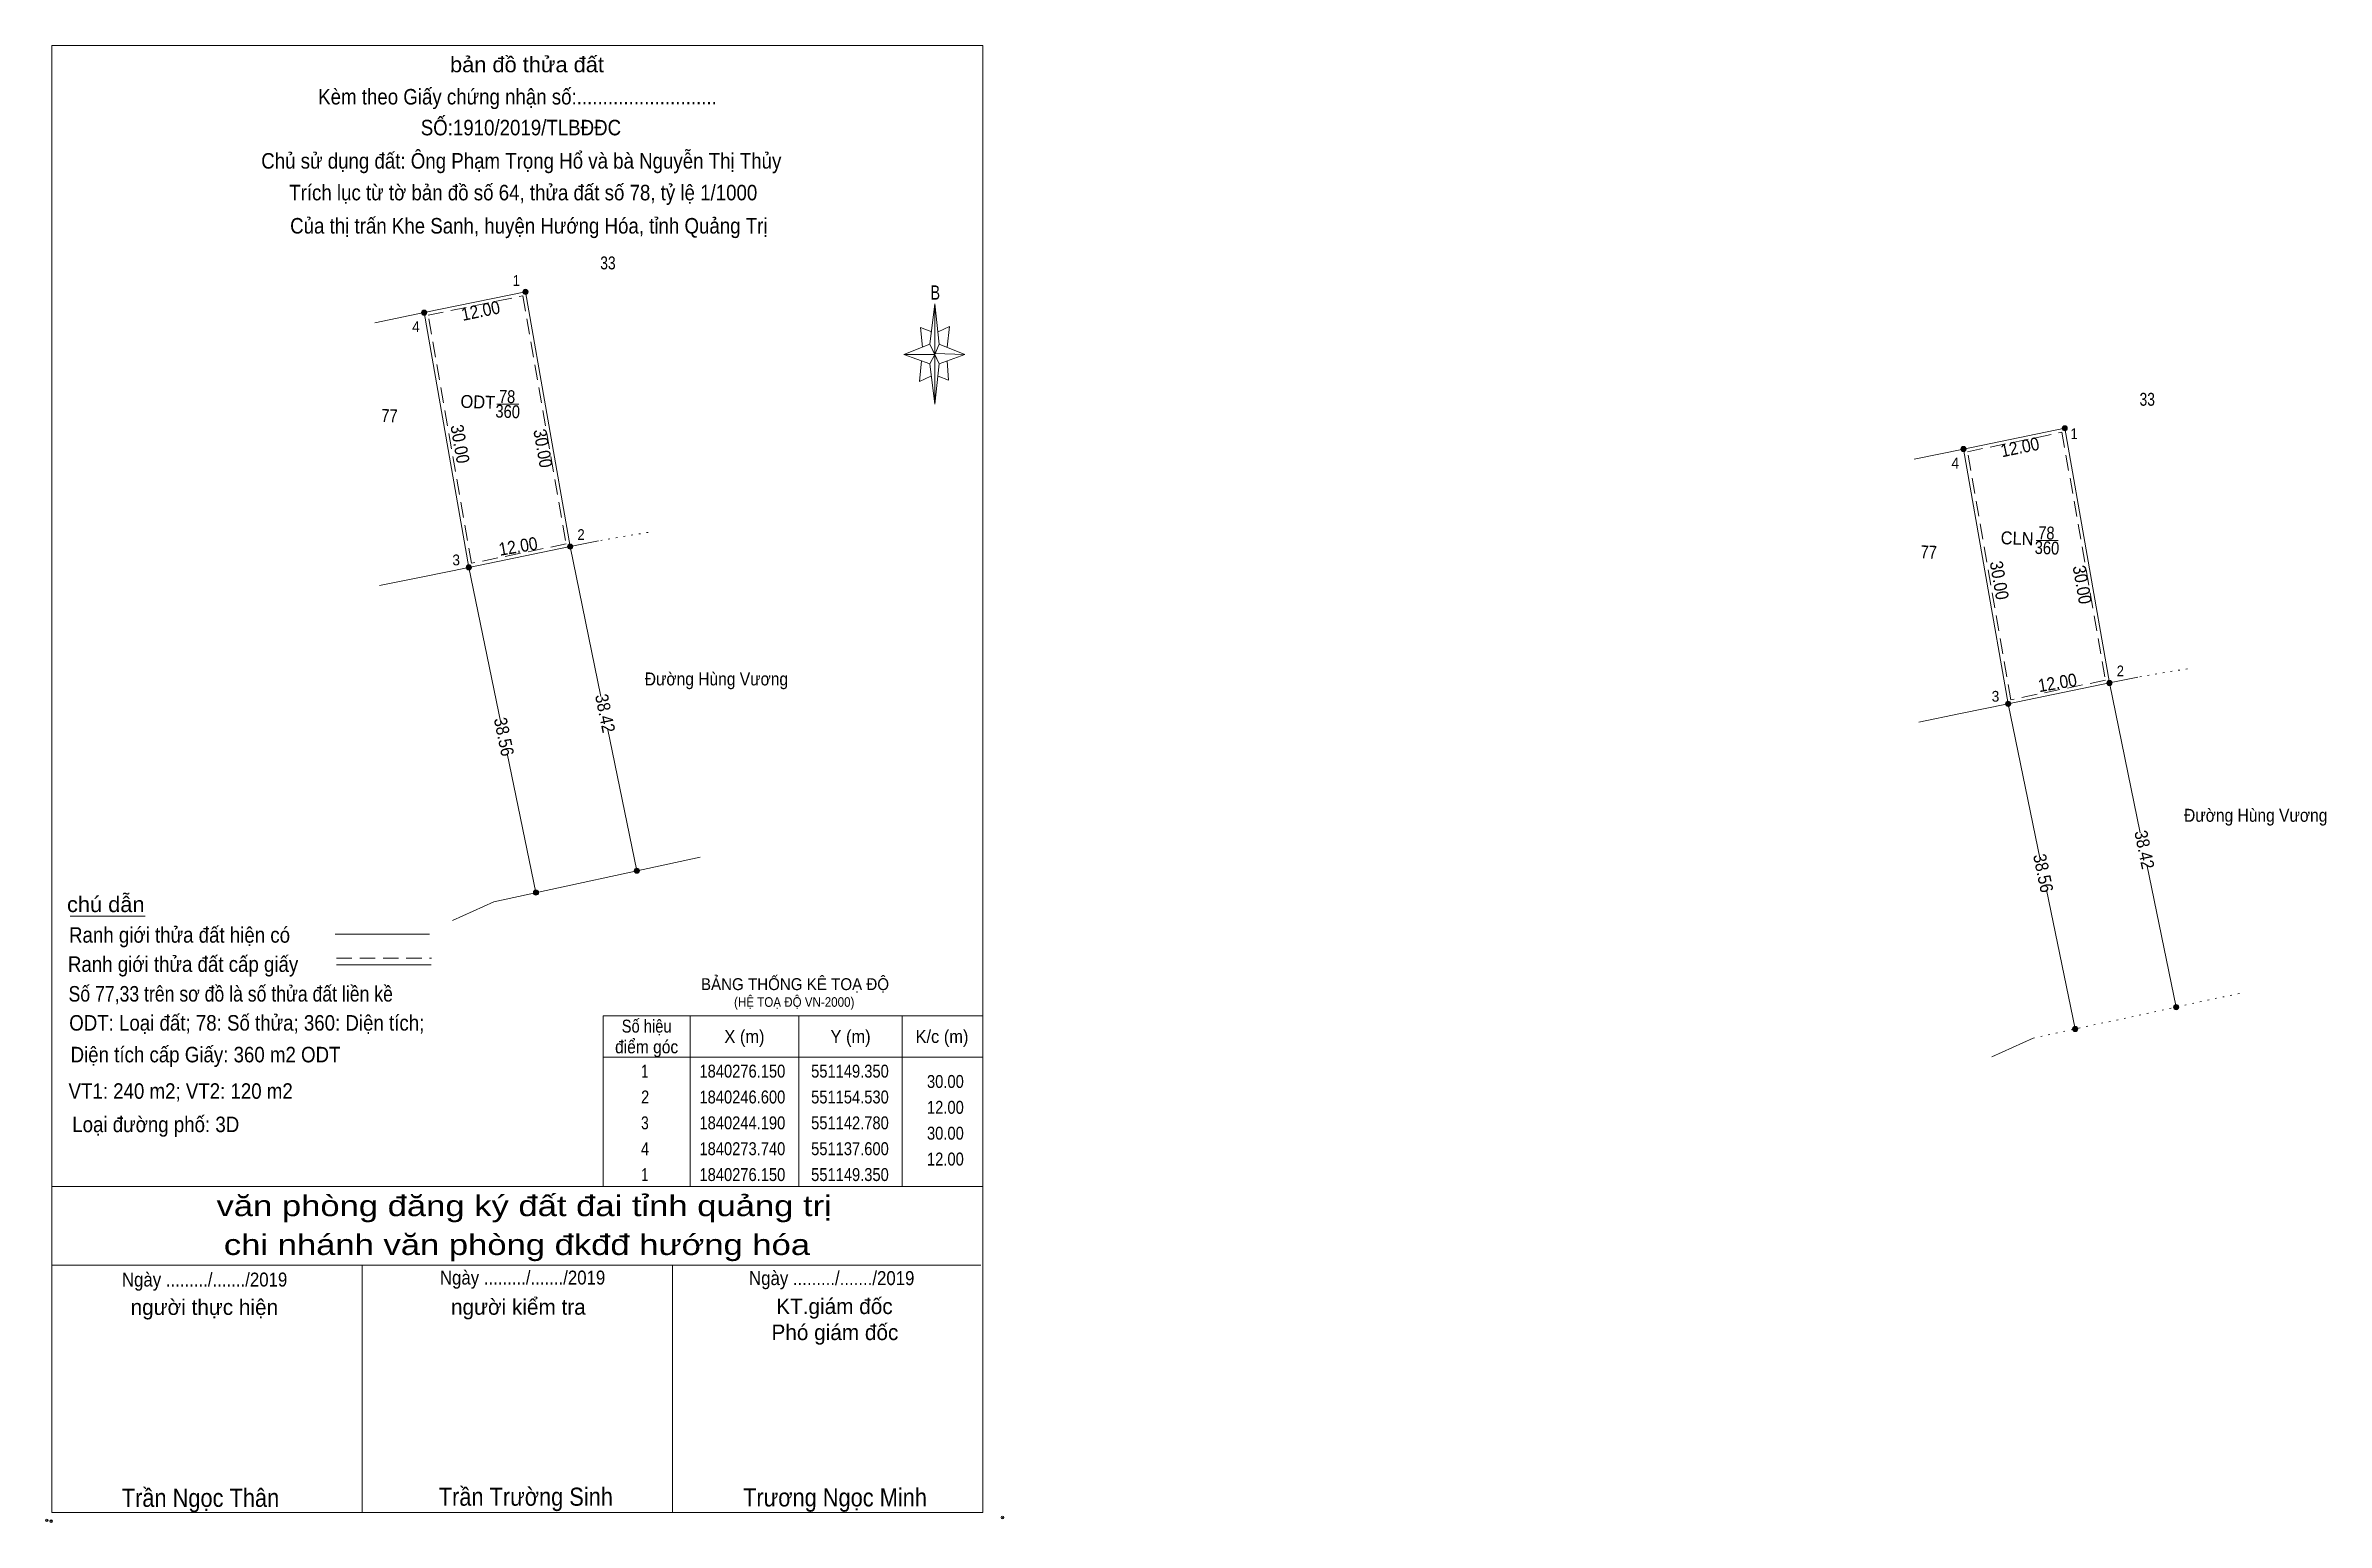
# Model space of a CAD drawing. Header units: metres. Extents: x 550915 to 551180, y 1840149 to 1840321.
import ezdxf
from ezdxf.enums import TextEntityAlignment as Align

# ---------------------------------------------------------------- set-up
doc = ezdxf.new("R2010")
doc.units = ezdxf.units.M
doc.header["$LTSCALE"] = 0.6
doc.header["$PDMODE"] = 32
doc.header["$PDSIZE"] = 0.3
doc.linetypes.add('DOTTED', pattern=[1.5, 0.3, -1.2])
doc.linetypes.add('MEDIUM_DASHED', pattern=[4.5, 3, -1.5])
doc.layers.add('1', color=7, linetype='Continuous')
for name, color, linetype, lineweight in [('10', 7, 'Continuous', 13), ('17', 7, 'Continuous', 13), ('28', 7, 'Continuous', 13), ('5', 7, 'Continuous', 13), ('6', 7, 'Continuous', 13), ('63', 7, 'Continuous', 13)]:
    doc.layers.add(name, color=color, linetype=linetype, lineweight=lineweight)

msp = doc.modelspace()

# ---------------------------------------------------------------- hatches: boundary and pattern name
at = {"layer": '28'}
for points in [[(550971.09, 1840291.97, 1), (550970.49, 1840291.97, 1)], [(550970.99, 1840291.97, 1), (550970.59, 1840291.97, 1)], [(550959.34, 1840289.56, 1), (550958.74, 1840289.56, 1)], [(550959.24, 1840289.56, 1), (550958.84, 1840289.56, 1)], [(551149.65, 1840276.15, 1), (551149.05, 1840276.15, 1)], [(551149.55, 1840276.15, 1), (551149.15, 1840276.15, 1)], [(551137.9, 1840273.74, 1), (551137.3, 1840273.74, 1)], [(551137.8, 1840273.74, 1), (551137.4, 1840273.74, 1)], [(550976.27, 1840262.42, 1), (550975.67, 1840262.42, 1)], [(550964.52, 1840260.01, 1), (550963.92, 1840260.01, 1)], [(551154.83, 1840246.6, 1), (551154.23, 1840246.6, 1)], [(551143.08, 1840244.19, 1), (551142.48, 1840244.19, 1)], [(550984.01, 1840224.82, 1), (550983.41, 1840224.82, 1)], [(550972.31, 1840222.28, 1), (550971.71, 1840222.28, 1)], [(551162.57, 1840209, 1), (551161.97, 1840209, 1)], [(551150.87, 1840206.46, 1), (551150.27, 1840206.46, 1)]]:
    msp.add_hatch(color=256, dxfattribs=at).paths.add_polyline_path(points)

# ---------------------------------------------------------------- linework, layer by layer
at = {"layer": '10', "linetype": 'DOTTED'}
for p, q in [((550985.02, 1840264.07), (550979.27, 1840263.1)), ((551163.58, 1840248.25), (551157.83, 1840247.28)), ((551169.61, 1840210.59), (551145.69, 1840205.4))]:
    msp.add_line(p, q, dxfattribs=at)
at = {"layer": '10'}
for p, q in [((550964.22, 1840260.01), (550958.7, 1840258.87)), ((551142.78, 1840244.19), (551137.26, 1840243.05)), ((550991.05, 1840226.41), (550967.13, 1840221.22))]:
    msp.add_line(p, q, dxfattribs=at)
at = {"layer": '17'}
msp.add_line((550917.98, 1840219.53), (550926.67, 1840219.53), dxfattribs=at)
at = {"layer": '28'}
for p, q in [((550959.04, 1840289.56), (550970.79, 1840291.97)), ((550970.79, 1840291.97), (550975.97, 1840262.42)), ((550953.32, 1840288.39), (550959.04, 1840289.56)), ((550959.04, 1840289.56), (550964.22, 1840260.01)), ((550967.48, 1840278.93), (550970.04, 1840278.93)), ((551137.6, 1840273.74), (551149.35, 1840276.15)), ((551149.35, 1840276.15), (551154.53, 1840246.6)), ((551131.88, 1840272.57), (551137.6, 1840273.74)), ((551137.6, 1840273.74), (551142.78, 1840244.19)), ((550964.22, 1840260.01), (550975.97, 1840262.42)), ((550975.97, 1840262.42), (550979.27, 1840263.1)), ((550979.55, 1840245.02), (550975.97, 1840262.42)), ((551146.04, 1840263.11), (551148.6, 1840263.11)), ((550967.95, 1840241.96), (550964.22, 1840260.01)), ((550958.7, 1840258.87), (550953.88, 1840257.89)), ((551142.78, 1840244.19), (551154.53, 1840246.6)), ((551154.53, 1840246.6), (551157.83, 1840247.28)), ((551158.11, 1840229.2), (551154.53, 1840246.6)), ((551146.51, 1840226.14), (551142.78, 1840244.19)), ((550983.71, 1840224.82), (550980.3, 1840241.37)), ((551137.26, 1840243.05), (551132.44, 1840242.07)), ((550972.01, 1840222.28), (550968.68, 1840238.41)), ((551162.27, 1840209), (551158.86, 1840225.55)), ((551150.57, 1840206.46), (551147.24, 1840222.59)), ((550967.13, 1840221.22), (550962.34, 1840219.04)), ((551145.69, 1840205.4), (551140.9, 1840203.22))]:
    msp.add_line(p, q, dxfattribs=at)
at = {"layer": '28', "linetype": 'MEDIUM_DASHED'}
for points in [[(550970.47, 1840291.5), (550975.51, 1840262.73), (550964.54, 1840260.48), (550959.5, 1840289.25)], [(551149.03, 1840275.68), (551154.07, 1840246.91), (551143.1, 1840244.66), (551138.06, 1840273.43)]]:
    msp.add_lwpolyline(points, close=True, dxfattribs=at)
at = {"layer": '28'}
for centre, radius in [((550970.79, 1840291.97), 0.3), ((550970.79, 1840291.97), 0.2), ((550959.04, 1840289.56), 0.3), ((550959.04, 1840289.56), 0.2), ((551149.35, 1840276.15), 0.3), ((551149.35, 1840276.15), 0.2), ((551137.6, 1840273.74), 0.3), ((551137.6, 1840273.74), 0.2), ((550975.97, 1840262.42), 0.3), ((550964.22, 1840260.01), 0.3), ((551154.53, 1840246.6), 0.3), ((551142.78, 1840244.19), 0.3), ((550983.71, 1840224.82), 0.3), ((550972.01, 1840222.28), 0.3), ((551162.27, 1840209), 0.3), ((551150.57, 1840206.46), 0.3)]:
    msp.add_circle(centre, radius, dxfattribs=at)
at = {"layer": '5'}
for p, q in [((551017.69, 1840285.91), (551018.29, 1840290.59)), ((551018.77, 1840285.91), (551021.77, 1840284.71)), ((551017.69, 1840283.63), (551014.69, 1840284.71)), ((551018.77, 1840283.63), (551018.29, 1840278.95)), ((551019.73, 1840283.99), (551019.85, 1840281.71)), ((551019.85, 1840281.71), (551018.65, 1840282.19)), ((550915.85, 1840188.18), (551023.85, 1840188.18)), ((550915.85, 1840179.06), (551023.61, 1840179.06)), ((550915.85, 1840179.06), (551023.61, 1840179.06)), ((550915.85, 1840179.06), (551023.61, 1840179.06)), ((550951.85, 1840150.38), (550951.85, 1840179.06)), ((550987.85, 1840150.38), (550987.85, 1840179.06))]:
    msp.add_line(p, q, dxfattribs=at)
for points in [[(550915.85, 1840320.54), (551023.85, 1840320.54), (551023.85, 1840150.38), (550915.85, 1840150.38)], [(551018.29, 1840290.59), (551018.77, 1840285.91), (551018.29, 1840284.71)], [(551018.29, 1840284.71), (551014.69, 1840284.71), (551017.69, 1840285.91), (551018.77, 1840283.63), (551021.77, 1840284.71), (551018.29, 1840284.83)], [(551018.29, 1840284.71), (551018.29, 1840278.95), (551017.69, 1840283.63)]]:
    msp.add_lwpolyline(points, close=True, dxfattribs=at)
for points in [[(551018.29, 1840284.71), (551017.69, 1840285.91), (551014.69, 1840284.71)], [(551017.93, 1840287.35), (551016.61, 1840287.83), (551016.85, 1840285.55)], [(551018.65, 1840287.35), (551019.97, 1840287.95), (551019.73, 1840285.55)], [(551016.73, 1840283.99), (551016.49, 1840281.59), (551017.81, 1840282.19)], [(551018.29, 1840284.71), (551018.77, 1840283.63), (551021.77, 1840284.71)], [(551023.85, 1840150.38), (550915.85, 1840150.38), (550915.85, 1840179.06)]]:
    msp.add_lwpolyline(points, dxfattribs=at)
for p in [(550915.28, 1840149.46), (550915.76, 1840149.37)]:
    msp.add_point(p, dxfattribs=at)
at = {"layer": '6'}
for p, q in [((550948.7, 1840217.44), (550959.67, 1840217.44)), ((550948.87, 1840213.92), (550959.84, 1840213.92))]:
    msp.add_line(p, q, dxfattribs=at)
at = {"layer": '6', "linetype": 'MEDIUM_DASHED'}
msp.add_line((550948.87, 1840214.67), (550959.91, 1840214.67), dxfattribs=at)
at = {"layer": '6'}
msp.add_point((551026.13, 1840149.78), dxfattribs=at)
at = {"layer": '63'}
for p, q in [((550989.89, 1840207.98), (550989.89, 1840188.18)), ((551002.49, 1840207.98), (551002.49, 1840188.18)), ((551014.49, 1840207.98), (551014.49, 1840188.18)), ((550979.81, 1840203.18), (551023.85, 1840203.18))]:
    msp.add_line(p, q, dxfattribs=at)
msp.add_lwpolyline([(550979.81, 1840207.98), (551023.85, 1840207.98), (551023.85, 1840188.18), (550979.81, 1840188.18)], close=True, dxfattribs=at)
for centre in [(550983.71, 1840224.82), (550972.01, 1840222.28), (551162.27, 1840209), (551150.57, 1840206.46)]:
    msp.add_circle(centre, 0.3, dxfattribs=at)

# ---------------------------------------------------------------- texts
at = {"layer": '1'}
for s, height, width, p in [('BẢNG THỐNG KÊ TOẠ ĐỘ ', 1.38, 0.95, (550991.15, 1840210.97)), ('(HỆ TOẠ ĐỘ VN-2000)', 1.116, 0.9, (550994.99, 1840209.03))]:
    msp.add_text(s, height=height, dxfattribs=dict(at, width=width)).set_placement(p)
at = {"layer": '10'}
for s, width, p in [('33', 0.8, (550980.36, 1840294.58)), ('33', 0.8, (551158.92, 1840278.76)), ('Đường Hùng Vương', 0.9, (550992.945, 1840246.32)), ('Đường Hùng Vương', 0.9, (551171.505, 1840230.5))]:
    msp.add_text(s, height=1.5, dxfattribs=dict(at, width=width)).set_placement(p, align=Align.CENTER)
at = {"layer": '10', "width": 0.9}
for rotation, p in [(11.598, (550965.7392, 1840289.0498)), (11.598, (551144.2992, 1840273.2298)), (9.544, (550970.0656, 1840261.7226)), (9.544, (551148.6256, 1840245.9026))]:
    msp.add_text('12.00', height=1.5, rotation=rotation, dxfattribs=at).set_placement(p, align=Align.CENTER)
at = {"layer": '28'}
for s, rotation, width, p in [('78', 357.947, 0.85, (550968.6381, 1840279.076)), ('77', 357.947, 0.85, (550954.9881, 1840276.856)), ('ODT', 357.947, 0.95, (550965.2431, 1840278.4582)), ('360', 357.947, 0.85, (550968.7081, 1840277.3474)), ('30.00', 279.943, 0.9, (550962.4689, 1840274.1945)), ('30.00', 279.943, 0.9, (550972.0889, 1840273.6945)), ('78', 357.947, 0.85, (551147.1981, 1840263.256)), ('77', 357.947, 0.85, (551133.5481, 1840261.036)), ('CLN', 357.947, 0.95, (551143.8031, 1840262.6407)), ('360', 357.947, 0.85, (551147.2681, 1840261.5274)), ('30.00', 279.943, 0.9, (551141.0289, 1840258.3745)), ('30.00', 279.943, 0.9, (551150.6489, 1840257.8745))]:
    msp.add_text(s, height=1.5, rotation=rotation, dxfattribs=dict(at, width=width)).set_placement(p, align=Align.CENTER)
at = {"layer": '5'}
for s, height, width, p in [('bản đồ thửa đất', 1.8, 1.05, (550970.97, 1840317.45)), ('Kèm theo Giấy chứng nhận số:...........................', 1.8, 0.9, (550969.87, 1840313.71)), ('SỐ:1910/2019/TLBĐĐC', 1.8, 0.9, (550970.265, 1840310.13)), ('Chủ sử dụng đất: Ông Phạm Trọng Hổ và bà Nguyễn Thị Thủy', 1.8, 0.9, (550970.31, 1840306.27)), ('Trích lục từ tờ bản đồ số 64, thửa đất số 78, tỷ lệ 1/1000 ', 1.8, 0.9, (550970.835, 1840302.59)), ('Của thị trấn Khe Sanh, huyện Hướng Hóa, tỉnh Quảng Trị', 1.8, 0.9, (550971.185, 1840298.74)), ('B', 1.653, 0.75, (551018.33, 1840291.07)), ('văn phòng đăng ký đất đai tỉnh quảng trị', 2.4, 1.25, (550970.645, 1840184.75)), ('chi nhánh văn phòng đkđđ hướng hóa', 2.4, 1.25, (550969.81, 1840180.24)), ('Ngày ........./......./2019', 1.62, 0.9, (550933.575, 1840176.58)), ('Ngày ........./......./2019', 1.62, 0.9, (550970.46, 1840176.81)), ('Ngày ........./......./2019', 1.62, 0.9, (551006.32, 1840176.75)), ('Trần Ngọc Thân', 2.1, 0.9, (550933.095, 1840151.02)), ('Trần Trường Sinh', 2.1, 0.9, (550970.835, 1840151.15)), ('Trương Ngọc Minh', 2.1, 0.9, (551006.7, 1840151.07))]:
    msp.add_text(s, height=height, dxfattribs=dict(at, width=width)).set_placement(p, align=Align.CENTER)
for s, p in [('người thực hiện', (550933.545, 1840173.29)), ('người kiểm tra', (550969.97, 1840173.31)), ('KT.giám đốc', (551006.635, 1840173.39)), ('Phó giám đốc', (551006.69, 1840170.37))]:
    msp.add_text(s, height=1.8, dxfattribs=at).set_placement(p, align=Align.CENTER)
at = {"layer": '6'}
for s, width, p in [('chú dẫn', 1.05, (550917.61, 1840220.02)), ('Ranh giới thửa đất hiện có ', 0.9, (550917.85, 1840216.47)), ('Ranh giới thửa đất cấp giấy', 0.9, (550917.72, 1840213.08)), ('Số 77,33 trên sơ đồ là số thửa đất liền kề', 0.85, (550917.79, 1840209.64)), ('ODT: Loại đất; 78: Số thửa; 360: Diện tích;', 0.9, (550917.87, 1840206.27)), ('Diện tích cấp Giấy: 360 m2 ODT', 0.9, (550918.03, 1840202.59)), ('VT1: 240 m2; VT2: 120 m2', 0.9, (550917.79, 1840198.36)), ('Loại đường phố: 3D', 0.9, (550918.22, 1840194.49))]:
    msp.add_text(s, height=1.8, dxfattribs=dict(at, width=width)).set_placement(p)
at = {"layer": '63'}
for s, height, width, p in [(' 1', 1.25, 0.9, (550970.14, 1840292.66)), (' 4', 1.25, 0.95, (550958.53, 1840287.3)), (' 1', 1.25, 0.9, (551150.86, 1840274.9)), (' 4', 1.25, 0.95, (551137.09, 1840271.48)), (' 2', 1.25, 0.9, (550977.66, 1840263.19)), (' 3', 1.25, 0.95, (550963.2, 1840260.25)), (' 2', 1.25, 0.9, (551156.22, 1840247.37)), (' 3', 1.25, 0.95, (551141.76, 1840244.43)), ('30.00', 1.5, 0.85, (551021.64, 1840199.62)), ('12.00', 1.5, 0.85, (551021.64, 1840196.62)), ('30.00', 1.5, 0.85, (551021.64, 1840193.62)), ('12.00', 1.5, 0.85, (551021.64, 1840190.62))]:
    msp.add_text(s, height=height, dxfattribs=dict(at, width=width)).set_placement(p, align=Align.RIGHT)
at = {"layer": '63', "width": 0.9}
for s, rotation, p in [('38.42', 281.632, (550979.3101, 1840242.9262)), ('38.56', 281.666, (550967.5714, 1840240.2067)), ('38.42', 281.632, (551157.8701, 1840227.1062)), ('38.56', 281.666, (551146.1314, 1840224.3867))]:
    msp.add_text(s, height=1.5, rotation=rotation, dxfattribs=at).set_placement(p, align=Align.CENTER)
at = {"layer": '63'}
for s, width, p in [('Số hiệu', 0.85, (550984.85, 1840206.04)), ('X (m)', 0.95, (550996.195, 1840204.84)), ('Y (m)', 0.95, (551008.505, 1840204.84)), ('K/c (m)', 0.95, (551019.11, 1840204.84)), ('điểm góc', 0.9, (550984.85, 1840203.64)), (' 1', 0.75, (550984.43, 1840200.82)), ('1840276.150', 0.85, (550995.955, 1840200.82)), ('551149.350', 0.85, (551008.435, 1840200.82)), (' 2', 0.85, (550984.44, 1840197.82)), ('1840246.600', 0.85, (550995.955, 1840197.82)), ('551154.530', 0.85, (551008.435, 1840197.82)), (' 3', 0.8, (550984.425, 1840194.82)), ('1840244.190', 0.85, (550995.955, 1840194.82)), ('551142.780', 0.85, (551008.435, 1840194.82)), (' 4', 0.85, (550984.425, 1840191.82)), ('1840273.740', 0.85, (550995.955, 1840191.82)), ('551137.600', 0.85, (551008.435, 1840191.82)), (' 1', 0.75, (550984.43, 1840188.82)), ('1840276.150', 0.85, (550995.955, 1840188.82)), ('551149.350', 0.85, (551008.435, 1840188.82))]:
    msp.add_text(s, height=1.5, dxfattribs=dict(at, width=width)).set_placement(p, align=Align.CENTER)

doc.saveas('drawing.dxf')
